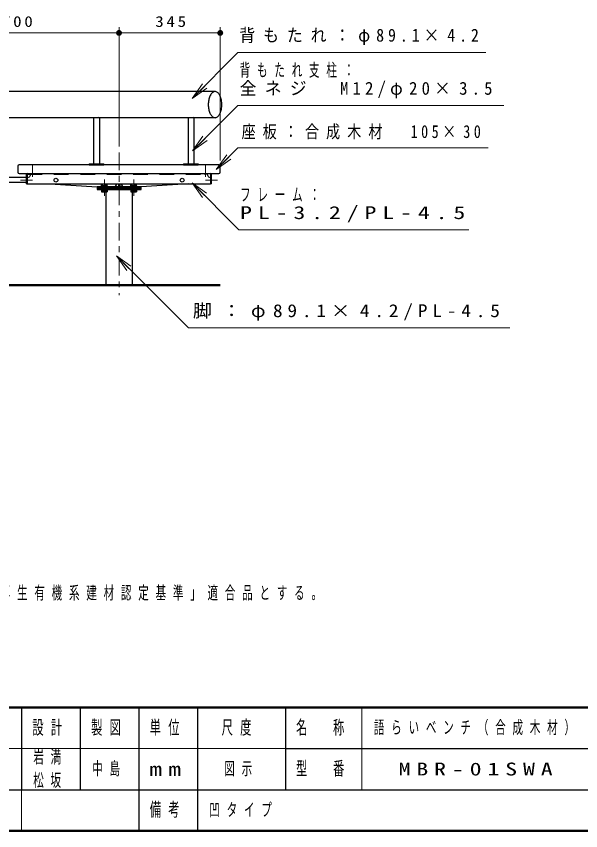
# Model space of a CAD drawing. Units: millimetres on the paper, scale 1:20. Extents: x -365 to 0, y 0 to 257.
# Drawn here: x -228.4 to -132.2, y 0 to 138.9 of the extents above; entities that cross this region are included whole.
import ezdxf

# ---------------------------------------------------------------- set-up
doc = ezdxf.new("R2010")
doc.units = ezdxf.units.MM
doc.linetypes.add('USER1', pattern=[4.5, 2.5, -2])
doc.linetypes.add('USER2', pattern=[6, 3, -1, 1, -1])
doc.layers.add('1_20', color=7, linetype='Continuous', lineweight=25)
doc.layers.add('LY_3', color=7, linetype='Continuous', lineweight=13)
doc.layers.add('CLASS1', color=7, linetype='Continuous')
doc.layers.add('LY_4', color=7, linetype='Continuous')
doc.styles.add('ＭＳ ゴシック', font='')
doc.styles.get('ＭＳ ゴシック').set_extended_font_data('MS Gothic')

# ---------------------------------------------------------------- blocks, each defined once
blk = doc.blocks.new('filled_dot')
at = {"color": 0, "linetype": 'Continuous', "lineweight": -2, "const_width": 1.25}
blk.add_lwpolyline([(-0.625, 0, 1), (0.625, 0, 1)], format="xyb", close=True, dxfattribs=at)

msp = doc.modelspace()

# ---------------------------------------------------------------- linework, layer by layer
at = {"layer": '1_20', "lineweight": 13}
for p, q in [((-210.889, 116.692), (-210.889, 137.072)), ((-193.639, 114.322), (-193.639, 137.072)), ((-245.889, 136.072), (-210.889, 136.072)), ((-210.889, 136.072), (-193.639, 136.072)), ((-198.4, 124.888), (-196.645, 127.372)), ((-198.4, 124.888), (-196.289, 127.02)), ((-195.934, 126.668), (-198.4, 124.888)), ((-198.356, 115.972), (-196.588, 118.446)), ((-198.356, 115.972), (-196.235, 118.093)), ((-195.881, 117.739), (-198.356, 115.972)), ((-194.309, 112.781), (-192.541, 115.256)), ((-194.309, 112.781), (-192.188, 114.903)), ((-191.834, 114.549), (-194.309, 112.781)), ((-198.442, 110.492), (-196.32, 108.371)), ((-198.442, 110.492), (-195.967, 108.725)), ((-196.674, 108.018), (-198.442, 110.492)), ((-211.324, 98.033), (-209.203, 95.912)), ((-211.324, 98.033), (-208.85, 96.266)), ((-209.557, 95.558), (-211.324, 98.033))]:
    msp.add_line(p, q, dxfattribs=at)
at = {"layer": '1_20'}
for p, q in [((-194.522, 126.072), (-262.232, 126.072)), ((-194.522, 121.617), (-262.232, 121.617)), ((-215.212, 121.572), (-215.112, 121.672)), ((-215.212, 121.572), (-215.212, 113.732)), ((-215.112, 121.672), (-214.312, 121.672)), ((-214.212, 121.572), (-214.312, 121.672)), ((-214.212, 121.572), (-214.212, 113.732)), ((-199.127, 121.572), (-199.027, 121.672)), ((-199.127, 121.572), (-199.127, 113.732)), ((-199.027, 121.672), (-198.227, 121.672)), ((-198.127, 121.572), (-198.227, 121.672)), ((-198.127, 121.572), (-198.127, 113.732)), ((-215.962, 113.682), (-215.912, 113.732)), ((-215.962, 113.682), (-215.962, 113.572)), ((-215.962, 113.572), (-213.462, 113.572)), ((-215.912, 113.732), (-213.512, 113.732)), ((-213.512, 113.732), (-213.462, 113.682)), ((-213.462, 113.682), (-213.462, 113.572)), ((-199.877, 113.682), (-199.827, 113.732)), ((-199.877, 113.682), (-199.877, 113.572)), ((-199.877, 113.572), (-197.377, 113.572)), ((-199.827, 113.732), (-197.427, 113.732)), ((-197.427, 113.732), (-197.377, 113.682)), ((-197.377, 113.682), (-197.377, 113.572)), ((-226.639, 111.404), (-230.139, 111.404)), ((-226.639, 110.322), (-226.639, 111.912)), ((-195.976, 111.912), (-195.976, 112.072)), ((-195.139, 110.322), (-195.139, 111.912)), ((-226.639, 110.539), (-230.139, 110.539)), ((-226.639, 110.322), (-226.479, 110.322)), ((-226.479, 110.322), (-195.299, 110.322)), ((-222.659, 110.322), (-214.639, 109.797)), ((-213.914, 109.872), (-213.914, 109.797)), ((-212.864, 109.872), (-213.914, 109.872)), ((-212.864, 109.797), (-213.914, 109.797)), ((-213.879, 109.997), (-213.879, 110.322)), ((-212.898, 109.997), (-213.879, 109.997)), ((-213.849, 109.997), (-212.929, 109.997)), ((-213.849, 109.997), (-213.849, 109.872)), ((-213.849, 109.872), (-212.929, 109.872)), ((-213.714, 109.797), (-213.714, 109.572)), ((-213.634, 109.997), (-213.634, 110.322)), ((-213.389, 109.997), (-213.422, 109.872)), ((-213.355, 109.997), (-213.389, 109.872)), ((-213.143, 109.997), (-213.143, 110.322)), ((-213.064, 109.797), (-213.064, 109.572)), ((-212.929, 109.997), (-212.929, 109.872)), ((-212.898, 109.997), (-212.898, 110.322)), ((-212.864, 109.797), (-212.864, 109.872)), ((-211.001, 110.322), (-211.001, 109.797)), ((-210.776, 110.322), (-210.776, 109.797)), ((-208.914, 109.872), (-208.914, 109.797)), ((-207.864, 109.872), (-208.914, 109.872)), ((-207.864, 109.797), (-208.914, 109.797)), ((-208.879, 109.997), (-208.879, 110.322)), ((-207.898, 109.997), (-208.879, 109.997)), ((-208.849, 109.997), (-207.929, 109.997)), ((-208.849, 109.997), (-208.849, 109.872)), ((-208.849, 109.872), (-207.929, 109.872)), ((-208.714, 109.797), (-208.714, 109.572)), ((-208.634, 109.997), (-208.634, 110.322)), ((-208.389, 109.997), (-208.422, 109.872)), ((-208.355, 109.997), (-208.389, 109.872)), ((-208.143, 109.997), (-208.143, 110.322)), ((-208.064, 109.797), (-208.064, 109.572)), ((-207.929, 109.997), (-207.929, 109.872)), ((-207.898, 109.997), (-207.898, 110.322)), ((-207.864, 109.797), (-207.864, 109.872)), ((-199.118, 110.322), (-207.139, 109.797)), ((-195.139, 110.322), (-195.299, 110.322)), ((-212.864, 109.347), (-213.914, 109.347)), ((-213.914, 109.347), (-213.914, 109.272)), ((-213.914, 109.347), (-212.864, 109.347)), ((-213.914, 109.272), (-212.864, 109.272)), ((-213.879, 109.272), (-213.879, 108.997)), ((-213.879, 108.997), (-213.801, 108.952)), ((-212.976, 108.952), (-213.801, 108.952)), ((-213.714, 109.572), (-213.714, 109.347)), ((-213.634, 109.272), (-213.634, 108.997)), ((-213.143, 109.272), (-213.143, 108.997)), ((-213.116, 109.347), (-213.116, 93.072)), ((-213.064, 109.572), (-213.064, 109.347)), ((-212.898, 108.997), (-212.976, 108.952)), ((-212.898, 109.272), (-212.898, 108.997)), ((-212.864, 109.272), (-212.864, 109.347)), ((-207.864, 109.347), (-208.914, 109.347)), ((-208.914, 109.347), (-208.914, 109.272)), ((-208.914, 109.347), (-207.864, 109.347)), ((-208.914, 109.272), (-207.864, 109.272)), ((-208.879, 109.272), (-208.879, 108.997)), ((-208.879, 108.997), (-208.801, 108.952)), ((-207.976, 108.952), (-208.801, 108.952)), ((-208.714, 109.572), (-208.714, 109.347)), ((-208.661, 109.347), (-208.661, 93.072)), ((-208.634, 109.272), (-208.634, 108.997)), ((-208.143, 109.272), (-208.143, 108.997)), ((-208.064, 109.572), (-208.064, 109.347)), ((-207.898, 108.997), (-207.976, 108.952)), ((-207.898, 109.272), (-207.898, 108.997)), ((-207.864, 109.272), (-207.864, 109.347))]:
    msp.add_line(p, q, dxfattribs=at)
at = {"layer": '1_20', "linetype": 'USER2', "lineweight": 13}
for p, q in [((-210.889, 115.692), (-210.889, 91.329)), ((-225.639, 113.572), (-225.639, 111.54)), ((-196.139, 113.572), (-196.139, 111.54)), ((-227.647, 110.972), (-225.639, 110.972)), ((-213.389, 111.048), (-213.389, 108.26)), ((-208.389, 111.048), (-208.389, 108.26)), ((-194.13, 110.972), (-196.139, 110.972))]:
    msp.add_line(p, q, dxfattribs=at)
at = {"layer": '1_20', "color": 40}
for p, q in [((-228.139, 113.322), (-228.139, 112.322)), ((-193.889, 113.572), (-227.889, 113.572)), ((-193.639, 112.322), (-193.639, 113.322)), ((-227.889, 112.072), (-193.889, 112.072))]:
    msp.add_line(p, q, dxfattribs=at)
at = {"layer": '1_20', "linetype": 'USER1', "lineweight": 13}
for p, q in [((-226.479, 111.297), (-226.639, 111.297)), ((-224.639, 112.072), (-226.479, 112.072)), ((-226.479, 111.912), (-195.299, 111.912)), ((-226.479, 110.322), (-226.479, 111.912)), ((-225.801, 111.912), (-225.801, 112.072)), ((-225.476, 111.912), (-225.476, 112.072)), ((-224.639, 111.912), (-224.639, 112.072)), ((-197.139, 112.072), (-195.299, 112.072)), ((-197.139, 111.912), (-197.139, 112.072)), ((-196.301, 111.912), (-196.301, 112.072)), ((-195.299, 110.322), (-195.299, 111.912)), ((-195.299, 111.297), (-195.139, 111.297)), ((-226.479, 110.647), (-226.639, 110.647)), ((-195.299, 110.647), (-195.139, 110.647))]:
    msp.add_line(p, q, dxfattribs=at)
at = {"layer": '1_20', "lineweight": 50}
msp.add_line((-193.639, 93.072), (-313.661, 93.072), dxfattribs=at)
at = {"layer": '1_20', "lineweight": 13}
for points in [[(-198.4, 124.888), (-190.624, 132.742), (-148.385, 132.742)], [(-198.356, 115.972), (-190.645, 123.683), (-145.327, 123.683)], [(-194.309, 112.781), (-190.618, 116.472), (-148.001, 116.472)], [(-198.442, 110.492), (-190.456, 102.506), (-151.26, 102.506)], [(-211.324, 98.033), (-199.039, 85.748), (-144.31, 85.748)]]:
    msp.add_lwpolyline(points, dxfattribs=at)
at = {"layer": '1_20'}
for points in [[(-194.522, 126.072), (-194.622, 126.063), (-194.722, 126.038), (-194.82, 125.996), (-194.916, 125.937), (-195.009, 125.863), (-195.098, 125.773), (-195.183, 125.669), (-195.263, 125.551), (-195.337, 125.419), (-195.405, 125.276), (-195.466, 125.122), (-195.52, 124.958), (-195.567, 124.786), (-195.605, 124.606), (-195.635, 124.421), (-195.657, 124.231), (-195.67, 124.038), (-195.675, 123.844), (-195.67, 123.65), (-195.657, 123.457), (-195.635, 123.268), (-195.605, 123.082), (-195.567, 122.903), (-195.52, 122.73), (-195.466, 122.567), (-195.405, 122.412), (-195.337, 122.269), (-195.263, 122.138), (-195.183, 122.02), (-195.098, 121.915), (-195.009, 121.825), (-194.916, 121.751), (-194.82, 121.693), (-194.722, 121.651), (-194.622, 121.625), (-194.522, 121.617), (-194.421, 121.625), (-194.322, 121.651), (-194.223, 121.693), (-194.127, 121.751), (-194.034, 121.825), (-193.945, 121.915), (-193.86, 122.02), (-193.781, 122.138), (-193.706, 122.269), (-193.639, 122.412), (-193.577, 122.567), (-193.523, 122.73), (-193.477, 122.903), (-193.438, 123.082), (-193.408, 123.268), (-193.386, 123.457), (-193.373, 123.65), (-193.369, 123.844), (-193.373, 124.038), (-193.386, 124.231), (-193.408, 124.421), (-193.438, 124.606), (-193.477, 124.786), (-193.523, 124.958), (-193.577, 125.122), (-193.639, 125.276), (-193.706, 125.419), (-193.781, 125.551), (-193.86, 125.669), (-193.945, 125.773), (-194.034, 125.863), (-194.127, 125.937), (-194.223, 125.996), (-194.322, 126.038), (-194.421, 126.063)], [(-207.139, 109.572), (-207.139, 109.797), (-214.639, 109.797), (-214.639, 109.572)], [(-207.139, 109.347), (-207.139, 109.572), (-214.639, 109.572), (-214.639, 109.347)]]:
    msp.add_lwpolyline(points, close=True, dxfattribs=at)
for centre in [(-221.639, 110.972), (-200.139, 110.972)]:
    msp.add_circle(centre, 0.325, dxfattribs=at)
at = {"layer": '1_20', "color": 40}
for centre, start, end in [((-227.889, 113.322), 90, 180), ((-193.889, 113.322), 0, 90), ((-227.889, 112.322), 180, 270), ((-193.889, 112.322), 270, 0)]:
    msp.add_arc(centre, 0.25, start, end, dxfattribs=at)
at = {"layer": '1_20'}
for centre, radius, start, end in [((-226.479, 111.912), 0.16, 90, 180), ((-195.299, 111.912), 0.16, 0, 90), ((-211.001, 109.797), 0.5, 90, 180), ((-210.776, 109.797), 0.5, 0, 90), ((-213.757, 109.209), 0.245, 240.00001, 299.99999), ((-213.389, 109.641), 0.689, 249.136, 290.864), ((-213.021, 109.209), 0.245, 240.00001, 299.99999), ((-208.757, 109.209), 0.245, 240.00001, 299.99999), ((-208.389, 109.641), 0.689, 249.136, 290.864), ((-208.021, 109.209), 0.245, 240.00001, 299.99999)]:
    msp.add_arc(centre, radius, start, end, dxfattribs=at)
at = {"layer": '1_20', "linetype": 'USER1', "lineweight": 13}
for centre, start, end in [((-226.479, 111.912), 270, 0), ((-195.299, 111.912), 180, 270)]:
    msp.add_arc(centre, 0.5, start, end, dxfattribs=at)
at = {"layer": 'LY_3', "lineweight": 50}
for p, q in [((-365, 21), (0, 21)), ((-365, 0), (0, 0))]:
    msp.add_line(p, q, dxfattribs=at)
at = {"layer": 'LY_3', "color": 211, "lineweight": 25}
for p, q in [((-227.5, 21), (-227.5, 7)), ((-217.5, 21), (-217.5, 7)), ((-207.5, 21), (-207.5, 0)), ((-197.5, 21), (-197.5, 7)), ((-182.5, 21), (-182.5, 7)), ((-182.5, 14), (-70, 14)), ((-237.5, 7), (0, 7))]:
    msp.add_line(p, q, dxfattribs=at)
at = {"layer": 'LY_3'}
for p, q in [((-169.5, 21), (-169.5, 7)), ((-237.5, 14), (-182.5, 14)), ((-227.5, 7), (-227.5, 0))]:
    msp.add_line(p, q, dxfattribs=at)
at = {"layer": 'LY_3', "lineweight": 25}
msp.add_line((-197.5, 7), (-197.5, 0), dxfattribs=at)

# ---------------------------------------------------------------- block references
at = {"layer": '1_20', "lineweight": 13, "xscale": 0.4, "yscale": 0.4, "rotation": 180}
for p in [(-210.889, 136.072), (-193.639, 136.072)]:
    msp.add_blockref('filled_dot', p, dxfattribs=at)
at = {"layer": '1_20', "lineweight": 13, "xscale": 0.4, "yscale": 0.4}
msp.add_blockref('filled_dot', (-210.889, 136.072), dxfattribs=at)

# ---------------------------------------------------------------- texts
at = {"layer": '1_20', "style": 'ＭＳ ゴシック'}
for s, insert, char_height, attachment_point in [('\\T1.33;\\W1.15;700', (-227.972, 137.072), 1.833, 8), ('\\T1.33;\\W1.15;345', (-201.847, 137.072), 1.833, 8), ('\\T1.5;\\W0.9;背もたれ：φ89.1×4.2', (-190.385, 135.392), 2.199, 4), ('\\T1.64;\\W0.6;背もたれ支柱：', (-190.327, 129.633), 2.199, 4), ('\\T1.5;\\W0.95;全ネジ\u3000M12/φ20×3.5', (-190.327, 126.333), 2.199, 4), ('\\T1.5;\\W0.8;座板：合成木材\u3000105×30', (-190.001, 119.122), 2.199, 4), ('\\T1.64;\\W0.6;フレーム：', (-190.26, 108.456), 2.199, 4), ('\\T1.5;\\W1.35;PL-3.2/PL-4.5', (-190.26, 105.156), 2.199, 4), ('\\T1.5;\\W1.1;脚：φ89.1×4.2/PL-4.5', (-198.31, 88.398), 2.199, 4)]:
    msp.add_mtext(s, dxfattribs=dict(at, insert=insert, char_height=char_height, attachment_point=attachment_point))
at = {"layer": 'CLASS1', "insert": (-361.087, 39.204), "char_height": 2.199, "attachment_point": 7, "style": 'ＭＳ ゴシック'}
msp.add_mtext('\\T1.64;\\W0.6;合成木材は、木粉入り再生プラスチック（ポリプロピレン系、色：サンディーブラウン）とし、「再生有機系建材認定基準」適合品とする。', dxfattribs=at)
at = {"layer": 'LY_3', "color": 4, "char_height": 2.346, "attachment_point": 5, "style": 'ＭＳ ゴシック'}
for s, insert in [('\\T1.64;\\W0.6;設計', (-222.5, 17.5)), ('\\T1.64;\\W0.6;製図', (-212.5, 17.5)), ('\\T1.64;\\W0.6;単位', (-202.5, 17.5)), ('\\T1.64;\\W0.6;尺度', (-190.25, 17.5)), ('\\T1.64;\\W0.6;名\u3000称', (-176, 17.5)), ('\\T1.64;\\W0.6;型\u3000番', (-176, 10.5)), ('\\T1.5;\\W1.35;mm', (-202.5, 10.5)), ('\\T1.64;\\W0.6;備考', (-202.5, 3.5))]:
    msp.add_mtext(s, dxfattribs=dict(at, insert=insert))
at = {"layer": 'LY_4', "char_height": 2.199, "style": 'ＭＳ ゴシック'}
for s, insert, attachment_point in [('\\T1.64;\\W0.6;語らいベンチ（合成木材）', (-149.75, 17.5), 5), ('\\T1.64;\\W0.6;岩満', (-225.5, 12.5), 4), ('\\T1.64;\\W0.6;中島', (-212.5, 10.5), 5), ('\\T1.64;\\W0.6;図示', (-190, 10.5), 5), ('\\T1.5;\\W1.35;MBR-01SWA', (-163.25, 10.5), 4), ('\\T1.64;\\W0.6;松坂', (-225.5, 8.5), 4), ('\\T1.64;\\W0.6;凹タイプ', (-195.5, 3.5), 4)]:
    msp.add_mtext(s, dxfattribs=dict(at, insert=insert, attachment_point=attachment_point))

doc.saveas('drawing.dxf')
